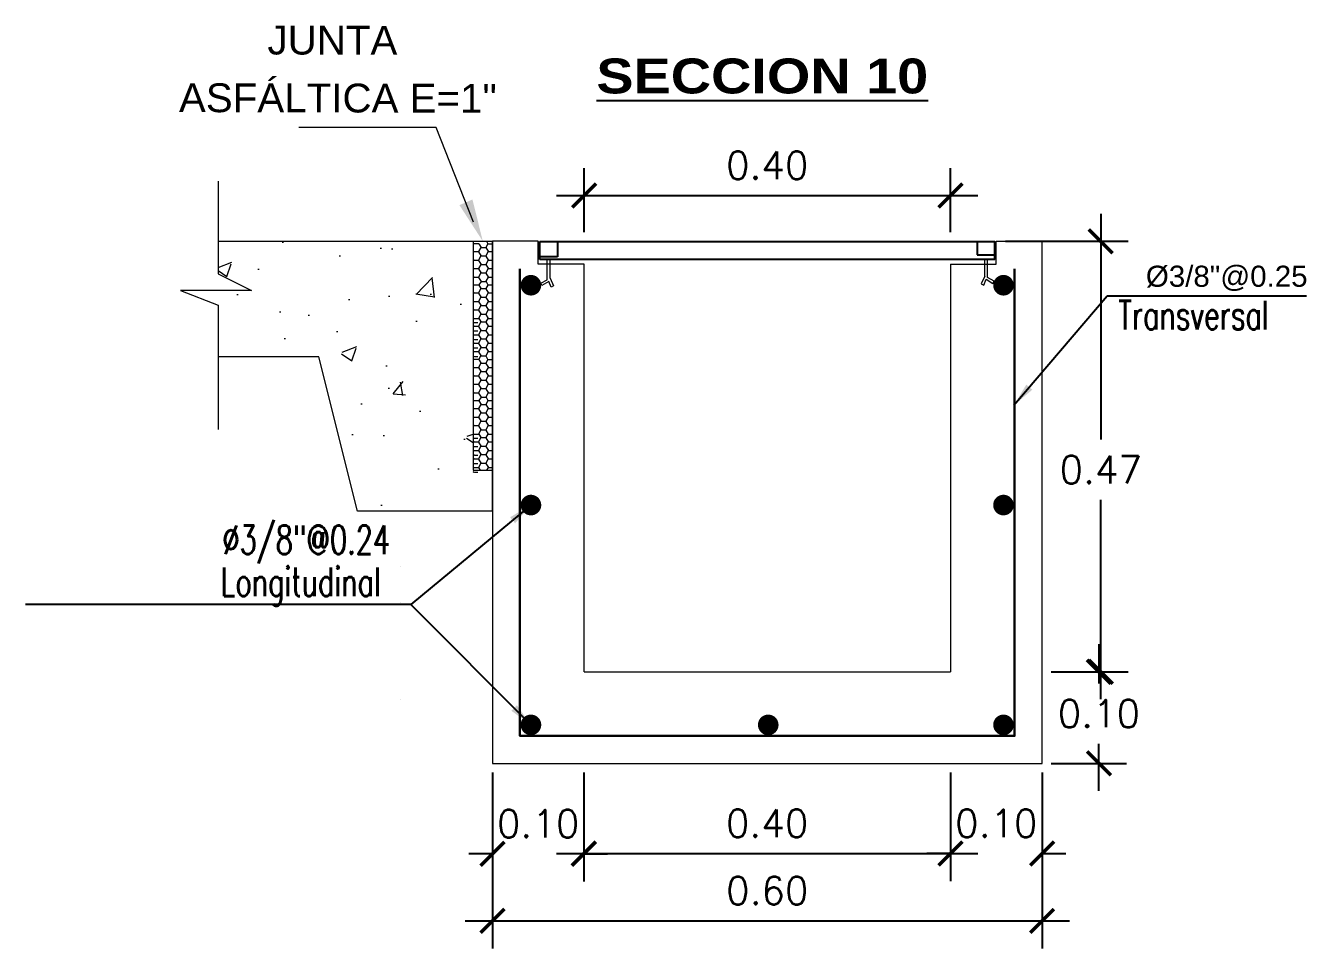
# Model space of a CAD drawing. Header units: millimetres. Extents: x 2085 to 2236, y 1365 to 1444.
# Drawn here: x 2227.864 to 2229.263, y 1439.284 to 1440.291 of the extents above; entities that cross this region are included whole.
import ezdxf

# ---------------------------------------------------------------- set-up
doc = ezdxf.new("R2010")
doc.units = ezdxf.units.MM
doc.linetypes.add('ACAD_ISO02W100', pattern=[15, 12, -3])
doc.linetypes.add('DASHED2', pattern=[0.375, 0.25, -0.125])
for name, color, linetype, lineweight in [('0.2', 32, 'ACAD_ISO02W100', 0), ('cotas', 1, 'Continuous', 15), ('linea fina 01', 189, 'Continuous', 0), ('PROYECCIONES-INT', 1, 'DASHED2', 5), ('TEXTO', 255, 'Continuous', 5)]:
    doc.layers.add(name, color=color, linetype=linetype, lineweight=lineweight)
for name, color, linetype in [('ELEVACION-02', 2, 'Continuous'), ('ELEVACION-03', 3, 'Continuous'), ('TEX', 3, 'Continuous')]:
    doc.layers.add(name, color=color, linetype=linetype)
doc.styles.add('COTAS', font='arial.ttf')
doc.styles.add('MtXpl_Arial_Black', font='')
doc.styles.add('ROMANS', font='romans.shx', dxfattribs={"width": 0.7})
doc.styles.add('ROMANS-DIM', font='romans.shx')
doc.styles.add('VANO', font='swissl.ttf', dxfattribs={"height": 0.2})
doc.styles.get('MtXpl_Arial_Black').set_extended_font_data('Arial Black')
doc.dimstyles.new('1-25V', dxfattribs={"dimscale": 0.2, "dimtxt": 0.18, "dimasz": 0.13, "dimexe": 0.18, "dimexo": 0.15, "dimgap": 0.1, "dimtad": 0, "dimtih": 1, "dimtoh": 1, "dimzin": 0, "dimdsep": 46, "dimtxsty": 'COTAS', "dimcen": 0.09, "dimadec": 0, "dimazin": 0, "dimtfac": 1, "dimtmove": 2, "dimatfit": 3, "dimfxl": 1, "dimtolj": 1, "dimtzin": 0, "dimarcsym": 0})
doc.dimstyles.new('20_METRIC  ARCHITECTURAL', dxfattribs={"dimscale": 0.2, "dimtxt": 0.03, "dimasz": 0.13, "dimexe": 0.15, "dimexo": 0.05, "dimgap": 0.09, "dimtad": 1, "dimtih": 1, "dimtoh": 1, "dimzin": 0, "dimdsep": 46, "dimtxsty": 'ROMANS-DIM', "dimblk": 'ARCHTICK', "dimcen": 2, "dimdle": 0.15, "dimclrd": 9, "dimclre": 9, "dimadec": 0, "dimazin": 0, "dimtfac": 1, "dimtix": 1, "dimtofl": 0, "dimtmove": 0, "dimatfit": 3, "dimfxl": 1, "dimfrac": 2, "dimtolj": 1, "dimtzin": 0, "dimarcsym": 0})

# ---------------------------------------------------------------- blocks, each defined once
blk = doc.blocks.new('_ArchTick')
at = {"color": 0, "linetype": 'ByBlock', "const_width": 0.15}
blk.add_lwpolyline([(-0.5, -0.5), (0.5, 0.5)], dxfattribs=at)
blk = doc.blocks.new('*D1058')
at = {"color": 9, "lineweight": -2, "transparency": 16777216}
for p, q in [((2228.374060858736, 1439.47600887603), (2228.374060858736, 1439.284036061083)), ((2228.974060858771, 1439.47600887603), (2228.974060858771, 1439.284036061083)), ((2228.344060858736, 1439.314036061083), (2229.004060858771, 1439.314036061083))]:
    blk.add_line(p, q, dxfattribs=at)
at = {"layer": 'Defpoints', "color": 0, "transparency": 16777216}
for p in [(2228.374060858736, 1439.486008876031, 5186.962977339907), (2228.974060858771, 1439.486008876031, 5186.962977339907), (2228.974060858771, 1439.314036061083)]:
    blk.add_point(p, dxfattribs=at)
at = {"color": 9, "lineweight": -2, "transparency": 16777216, "xscale": 0.026, "yscale": 0.026, "zscale": 0.026, "rotation": 180}
blk.add_blockref('_ArchTick', (2228.374060858736, 1439.314036061083), dxfattribs=at)
at = {"color": 9, "lineweight": -2, "transparency": 16777216, "xscale": 0.026, "yscale": 0.026, "zscale": 0.026}
blk.add_blockref('_ArchTick', (2228.974060858771, 1439.314036061083), dxfattribs=at)
at = {"color": 0, "lineweight": 0, "transparency": 16777216, "insert": (2228.674060858782, 1439.347036061083), "char_height": 0.03, "attachment_point": 5, "style": 'ROMANS-DIM'}
blk.add_mtext('\\A1;0.60', dxfattribs=at)
blk = doc.blocks.new('*D1059')
at = {"color": 9, "lineweight": -2, "transparency": 16777216}
for p, q in [((2229.038107777593, 1440.086008876329), (2229.038107777593, 1439.839685729912)), ((2228.934060722985, 1440.056008876329), (2229.068107777593, 1440.056008876329)), ((2229.038107777593, 1439.556008877521), (2229.038107777593, 1439.773685729912)), ((2228.984060858714, 1439.586008877521), (2229.068107777593, 1439.586008877521))]:
    blk.add_line(p, q, dxfattribs=at)
at = {"layer": 'Defpoints', "color": 0, "transparency": 16777216}
for p in [(2228.924060722985, 1440.056008876329, 5186.962977339907), (2228.974060858714, 1439.586008877521, 5186.962977339907), (2229.038107777593, 1439.586008877521)]:
    blk.add_point(p, dxfattribs=at)
at = {"color": 9, "lineweight": -2, "transparency": 16777216, "xscale": 0.026, "yscale": 0.026, "zscale": 0.026}
for p, rotation in [((2229.038107777593, 1440.056008876329), 90), ((2229.038107777593, 1439.586008877521), 270)]:
    blk.add_blockref('_ArchTick', p, dxfattribs=dict(at, rotation=rotation))
at = {"color": 0, "lineweight": 0, "transparency": 16777216, "insert": (2229.038107777593, 1439.806685729911), "char_height": 0.03, "attachment_point": 5, "style": 'ROMANS-DIM'}
blk.add_mtext('\\A1;0.47', dxfattribs=at)
blk = doc.blocks.new('*D1060')
at = {"color": 9, "lineweight": -2, "transparency": 16777216}
for p, q in [((2229.036117239968, 1439.616008877521), (2229.036117239968, 1439.573375859505)), ((2228.984060858714, 1439.586008877521), (2229.066117239968, 1439.586008877521)), ((2229.036117239968, 1439.456008876031), (2229.036117239968, 1439.507375859505)), ((2228.984060722915, 1439.486008876031), (2229.066117239968, 1439.486008876031))]:
    blk.add_line(p, q, dxfattribs=at)
at = {"layer": 'Defpoints', "color": 0, "transparency": 16777216}
for p in [(2228.974060858714, 1439.586008877521), (2228.974060722915, 1439.486008876031), (2229.036117239968, 1439.486008876031)]:
    blk.add_point(p, dxfattribs=at)
at = {"color": 9, "lineweight": -2, "transparency": 16777216, "xscale": 0.026, "yscale": 0.026, "zscale": 0.026}
for p, rotation in [((2229.036117239968, 1439.586008877521), 90), ((2229.036117239968, 1439.486008876031), 270)]:
    blk.add_blockref('_ArchTick', p, dxfattribs=dict(at, rotation=rotation))
at = {"color": 0, "lineweight": 0, "transparency": 16777216, "insert": (2229.036117239968, 1439.540375859504), "char_height": 0.03, "attachment_point": 5, "style": 'ROMANS-DIM'}
blk.add_mtext('\\A1;0.10', dxfattribs=at)
blk = doc.blocks.new('*D1061')
at = {"color": 9, "lineweight": -2, "transparency": 16777216}
for p, q in [((2228.374060858736, 1439.476008877893), (2228.374060858736, 1439.35715831845)), ((2228.473781238074, 1439.476008877893), (2228.473781238074, 1439.35715831845)), ((2228.374060858736, 1439.38715831845), (2228.348060858736, 1439.38715831845)), ((2228.473781238074, 1439.38715831845), (2228.499781238074, 1439.38715831845))]:
    blk.add_line(p, q, dxfattribs=at)
at = {"layer": 'Defpoints', "color": 0, "transparency": 16777216}
for p in [(2228.374060858736, 1439.486008877893, 5186.962977339907), (2228.473781238074, 1439.486008877893, 5186.962977339907), (2228.473781238074, 1439.38715831845)]:
    blk.add_point(p, dxfattribs=at)
at = {"color": 9, "lineweight": -2, "transparency": 16777216, "xscale": 0.026, "yscale": 0.026, "zscale": 0.026}
blk.add_blockref('_ArchTick', (2228.374060858736, 1439.38715831845), dxfattribs=at)
at = {"color": 9, "lineweight": -2, "transparency": 16777216, "xscale": 0.026, "yscale": 0.026, "zscale": 0.026, "rotation": 180}
blk.add_blockref('_ArchTick', (2228.473781238074, 1439.38715831845), dxfattribs=at)
at = {"color": 0, "lineweight": 0, "transparency": 16777216, "insert": (2228.423921048405, 1439.42015831845), "char_height": 0.03, "attachment_point": 5, "style": 'ROMANS-DIM'}
blk.add_mtext('\\A1;0.10', dxfattribs=at)
blk = doc.blocks.new('*D1062')
at = {"color": 9, "lineweight": -2, "transparency": 16777216}
for p, q in [((2228.473781238074, 1439.47600887603), (2228.473781238074, 1439.357579779168)), ((2228.874060858736, 1439.47600887603), (2228.874060858736, 1439.357579779168)), ((2228.443781238073, 1439.387579779168), (2228.904060858736, 1439.387579779168))]:
    blk.add_line(p, q, dxfattribs=at)
at = {"layer": 'Defpoints', "color": 0, "transparency": 16777216}
for p in [(2228.473781238074, 1439.486008876031, 10373.92595467981), (2228.874060858736, 1439.486008876031, 5186.962977339907), (2228.874060858736, 1439.387579779168)]:
    blk.add_point(p, dxfattribs=at)
at = {"color": 9, "lineweight": -2, "transparency": 16777216, "xscale": 0.026, "yscale": 0.026, "zscale": 0.026, "rotation": 180}
blk.add_blockref('_ArchTick', (2228.473781238074, 1439.387579779168), dxfattribs=at)
at = {"color": 9, "lineweight": -2, "transparency": 16777216, "xscale": 0.026, "yscale": 0.026, "zscale": 0.026}
blk.add_blockref('_ArchTick', (2228.874060858736, 1439.387579779168), dxfattribs=at)
at = {"color": 0, "lineweight": 0, "transparency": 16777216, "insert": (2228.673921048405, 1439.420579779168), "char_height": 0.03, "attachment_point": 5, "style": 'ROMANS-DIM'}
blk.add_mtext('\\A1;0.40', dxfattribs=at)
blk = doc.blocks.new('*D1063')
at = {"color": 9, "lineweight": -2, "transparency": 16777216}
for p, q in [((2228.874060858736, 1439.47600887603), (2228.874060858736, 1439.357579779168)), ((2228.974060858771, 1439.47600887603), (2228.974060858771, 1439.357579779168)), ((2228.874060858736, 1439.387579779168), (2228.848060858736, 1439.387579779168)), ((2228.974060858771, 1439.387579779168), (2229.000060858771, 1439.387579779168))]:
    blk.add_line(p, q, dxfattribs=at)
at = {"layer": 'Defpoints', "color": 0, "transparency": 16777216}
for p in [(2228.874060858736, 1439.486008876031, 5186.962977339906), (2228.974060858771, 1439.486008876031, 5186.962977339906), (2228.974060858771, 1439.387579779168)]:
    blk.add_point(p, dxfattribs=at)
at = {"color": 9, "lineweight": -2, "transparency": 16777216, "xscale": 0.026, "yscale": 0.026, "zscale": 0.026}
blk.add_blockref('_ArchTick', (2228.874060858736, 1439.387579779168), dxfattribs=at)
at = {"color": 9, "lineweight": -2, "transparency": 16777216, "xscale": 0.026, "yscale": 0.026, "zscale": 0.026, "rotation": 180}
blk.add_blockref('_ArchTick', (2228.974060858771, 1439.387579779168), dxfattribs=at)
at = {"color": 0, "lineweight": 0, "transparency": 16777216, "insert": (2228.924060858753, 1439.420579779168), "char_height": 0.03, "attachment_point": 5, "style": 'ROMANS-DIM'}
blk.add_mtext('\\A1;0.10', dxfattribs=at)
blk = doc.blocks.new('TEXTO 1')
at = {"layer": 'linea fina 01', "ltscale": 0.1}
for p, q in [((-0.0508167723950521, 0.1241394892707319), (-0.2010398150864177, 0.1241394892707319)), ((-0.0100357992129006, 0.0209258095888174), (-0.0508167723950521, 0.1241394892707319))]:
    blk.add_line(p, q, dxfattribs=at)
blk.add_solid([(-0.02553807579244, 0.0394717055042122), (0, 0), (-0.0113560050455419, 0.0456207189772329)], dxfattribs=at)
at = {"layer": '0.2', "color": 251, "true_color": 0x636466, "style": 'VANO', "oblique": 359.9999999999988}
for s, p in [('JUNTA', (-0.235123199257103, 0.2039847484927009, -5186.962977339907)), ('ASFÁLTICA E=1"', (-0.331776078852684, 0.1410587300779298, -5186.962977339907))]:
    blk.add_text(s, height=0.0314999999999926, rotation=359.8799999999986, dxfattribs=at).set_placement(p)
blk = doc.blocks.new('junta asfaltica')
at = {"lineweight": 0}
h = blk.add_hatch(dxfattribs=at)
h.set_pattern_fill('AR-CONC', scale=0.01, style=0)
h.set_pattern_definition([(50, (-0.1189008341857516, -0.0700673807971271), (0.1639662020964036, -0.0143451769850128), [0.017145, -0.188595]), (355, (-0.1189008341857516, -0.0700673807971271), (-0.0317190792824724, 0.1719511607151316), [0.013716, -0.150876525753]), (100.4514446999999, (-0.1052370278862327, -0.0712628090009275), (0.1322471223813179, 0.1576059767209756), [0.01457100792, -0.1602812201399999]), (46.1842, (-0.1189008341857516, -0.0243473808466206), (0.2439711368029169, -0.0378380951394544), [0.0257175, -0.2828925]), (96.6355576099999, (-0.0985699241846305, -0.0275005307792071), (0.2136637206463527, 0.2226835121379494), [0.021856520826, -0.240422047344]), (351.18415117, (-0.1189008341857516, -0.0243473808466206), (0.2136637206584793, 0.2226835121269794), [0.020573970363, -0.226313758728]), (21, (-0.0960408341843504, -0.0357773808761977), (0.1364529521422192, -0.0920386783683789), [0.017145, -0.188595]), (326, (-0.0960408341843504, -0.0357773808761977), (0.0556218255128824, 0.1657691695100873), [0.013716, -0.150876]), (71.45144499999999, (-0.0846697548481643, -0.0434472707099758), (0.1920747773508445, 0.0737304919973147), [0.01457100792, -0.16028094384]), (37.5, (-0.1189008341857516, -0.0700673807971271), (0.0027797429255326, 0.0760995349858378), [0, -0.1490472, 0, -0.153162, 0, -0.1514475]), (7.499999999999999, (-0.1189008341857516, -0.0700673807971271), (0.0601376962592752, 0.0901625173363076), [0, -0.0873252, 0, -0.1456182, 0, -0.0577215]), (327.5, (-0.1698786341848972, -0.0700673807971271), (0.1220315356501842, -0.0051558695934061), [0, -0.05715, 0, -0.178308, 0, -0.236601]), (317.5, (-0.1927386341862984, -0.0700673807971271), (0.1333162632474163, 0.0228838419299997), [0, -0.074295, 0, -0.1184148, 0, -0.168021])])
h.paths.add_polyline_path([(-0.0210516101701615, 2.68221356e-08), (-0.2996047820056447, 2.68221356e-08), (-0.2996047820056447, -0.0354425396023999), (-0.2629513452084211, -0.0536842927335783), (-0.3405718617955244, -0.0536842927335783), (-0.2996047820056447, -0.0698087543248676), (-0.2996047820056447, -0.1263088059424717), (-0.1894634049244814, -0.1263088059424717), (-0.1473604562202126, -0.2947206035255476), (-0.0210516101701615, -0.2947206075489248)])
h = blk.add_hatch(dxfattribs=at)
h.set_pattern_fill('HONEY', scale=0.0187124216457653, angle=180, style=0)
h.set_pattern_definition([(360, (-1344.435306308298, 712.0165321929755), (0.0080206117279161, -0.0046307012336861), [0.0053470744852774, -0.0106941489705549]), (240, (-1344.435306308298, 712.0165321929755), (-0.0080206107696662, -0.0046307028934237), [0.0053470744852774, -0.0106941489705549]), (300, (-1344.435306308298, 712.0165321929755), (9.5825e-10, -0.0092614041271098), [-0.0106941489705548, 0.0053470744852774])])
h.paths.add_polyline_path([(-0.0210514743416752, -0.0843195278941949), (-0.0210514743416752, -0.1264220193027086), (-0.0160414602769379, -0.1264220193027086), (-0.0160414602769379, -0.0843195278941949)])
h = blk.add_hatch(dxfattribs=at)
h.set_pattern_fill('HONEY', scale=0.0187124216457653, angle=180, style=0)
h.set_pattern_definition([(360, (-1344.435306308298, 711.8902233816681), (0.0080206117279161, -0.0046307012336861), [0.0053470744852774, -0.0106941489705549]), (240, (-1344.435306308298, 711.8902233816681), (-0.0080206107696662, -0.0046307028934237), [0.0053470744852774, -0.0106941489705549]), (300, (-1344.435306308298, 711.8902233816681), (9.5825e-10, -0.0092614041271098), [-0.0106941489705548, 0.0053470744852774])])
h.paths.add_polyline_path([(-0.0210514743416752, -0.2106283378600438), (-0.0210514743416752, -0.2527308292685575), (-0.0160414602769379, -0.2527308292685575), (-0.0160414602769379, -0.2106283378600438)])
at = {"color": 7, "linetype": 'ByBlock', "lineweight": 0}
for p, q in [((-0.2996047820056447, 0.0657418549060367), (-0.2996047820056447, -0.0354425369203)), ((-0.2996047820056447, -0.0354425369203), (-0.2629513452084211, -0.0536842887102012)), ((-0.2629513452084211, -0.0536842887102012), (-0.3405718617955244, -0.0536842887102012)), ((-0.3405718617955244, -0.0536842887102012), (-0.2996047820056447, -0.0698087529838176)), ((-0.2996047820056447, -0.0698087529838176), (-0.2996047820056447, -0.2053593622147218))]:
    blk.add_line(p, q, dxfattribs=at)
at = {"color": 7, "lineweight": 0}
for p, q in [((-0.2996047820056447, 2.81631856e-08), (-0.0210516101701615, 2.81631856e-08)), ((-0.0210514743416752, 0), (0, 0)), ((-0.0210514743416752, 0), (-0.0210514743416752, -0.25)), ((-0.0066348896848467, 0), (-0.0049328113927913, -0.0029480829834938)), ((-1.357866495e-07, -0.2947206048668249), (-1.357866495e-07, 0)), ((-0.0210515703142846, -0.010682698041137), (-0.0205355835823866, -0.0115764141082764)), ((-0.020682943747488, -0.0112982127070609), (-0.0210515702724479, -0.0119366937874475)), ((-0.0148197005551083, -0.0027724613248665), (-0.0210514743416752, -0.0027724613248665)), ((-0.0203683337476832, -0.0113096965849309), (-0.0150212592793651, -0.0113096965849309)), ((-0.0126623334804208, -0.0066675102709723), (-0.0153358707461848, -0.0112982113657836)), ((-0.0151885115028563, -0.0115764141082764), (-0.0125149742584654, -0.0162071165441375)), ((-0.0148361946316982, -0.0029252399504003), (-0.0125149739019435, -0.0069457130134651)), ((-0.0123477220349742, -0.0066789941488423), (-0.0070006475457376, -0.0066789941488423)), ((-0.0051546604418036, -0.0029252412914502), (-0.0073152590334757, -0.0066675075888725)), ((-0.0046417228782047, -0.0112982100247336), (-0.0073152601439688, -0.0159289124608222)), ((-0.0071679010893604, -0.0069457116721878), (-0.0044943638449695, -0.0115764141082764)), ((-0.0051235891251054, -0.0029047425091449), (2.09184e-11, -0.0029047425091449)), ((-0.0043271103013467, -0.0113096965849309), (-9.55119503e-08, -0.0113096965849309)), ((-0.0210515699372991, -0.0199441029130867), (-0.0205355831840279, -0.0208378162978988)), ((-0.0206829452140482, -0.0205596175790106), (-0.0210515706708066, -0.0211980946362473)), ((-0.0203683337476832, -0.0205710987745533), (-0.0150212592793651, -0.0205710987745533)), ((-0.0126623334804208, -0.0159289138018721), (-0.0153358707461848, -0.0205596148966834)), ((-0.012662334612287, -0.0251903173327719), (-0.0153358718775962, -0.0298210184275831)), ((-0.0151885091140685, -0.0208378176391761), (-0.0125149718487592, -0.0254685200750373)), ((-0.0123477220349742, -0.0159403976797421), (-0.0070006475457376, -0.0159403976797421)), ((-0.0123477220349742, -0.0252017985283146), (-0.0070006475457376, -0.0252017985283146)), ((-0.0046417231928899, -0.0205596135556334), (-0.0073152604372808, -0.0251903146504446)), ((-0.0071678994549984, -0.0162071192264648), (-0.004494362168316, -0.0208378189802261)), ((-0.0071678997692288, -0.0254685200750373), (-0.0044943625248379, -0.0300992225108985)), ((-0.0043271103013467, -0.0205710987745533), (-9.55119503e-08, -0.0205710987745533)), ((-0.0210515702724479, -0.0292055037616592), (-0.0205355819684883, -0.0300992225108985)), ((-0.0206829452140482, -0.0298210197686331), (-0.0210515703774945, -0.0304594981669197)), ((-0.0210515698745439, -0.038466907292559), (-0.0205355807952401, -0.0393606260417983)), ((-0.0206829463459144, -0.0390824232995328), (-0.0210515704193313, -0.0397208990157196)), ((-0.0203683337476832, -0.0298325009644032), (-0.0150212592793651, -0.0298325009644032)), ((-0.0203683337476832, -0.0390939018129757), (-0.0150212592793651, -0.0390939018129757)), ((-0.012662334905599, -0.0344517195223944), (-0.0153358721709083, -0.0390824219584829)), ((-0.0151885087157098, -0.0300992225108985), (-0.0125149714504005, -0.0347299236059371)), ((-0.0151885074797065, -0.0393606260417983), (-0.0125149702348608, -0.0439913284778868)), ((-0.0123477220349742, -0.0344632034002643), (-0.0070006475457376, -0.0344632034002643)), ((-0.0046417253929576, -0.0298210197686331), (-0.0073152626373485, -0.0344517222047216)), ((-0.0046417257703979, -0.0390824232995328), (-0.0073152630357072, -0.043713125735394)), ((-0.007167897380441, -0.034729924946987), (-0.004494360114677, -0.0393606260417983)), ((-0.0043271103013467, -0.0298325009644032), (-9.55537871e-08, -0.0298325009644032)), ((-0.0043271103013467, -0.0390939018129757), (-9.55537871e-08, -0.0390939018129757)), ((-0.0210515703142846, -0.0557221157848744), (-0.0205355839802906, -0.0566158291696866)), ((-0.0149139519339769, -0.0477837949990772), (-0.0206632865078973, -0.0477837949990772)), ((-0.0126623331034352, -0.0517069253326099), (-0.0153358703478261, -0.0563376264274211)), ((-0.0125149702348608, -0.0439913284778868), (-0.014899782829616, -0.0475884993372802)), ((-0.0148361946316982, -0.0479646563528604), (-0.0125149739019435, -0.0519851307569752)), ((-0.0123477220349742, -0.0437246042490642), (-0.0070006475457376, -0.0437246042490642)), ((-0.0123477220349742, -0.0517184105515298), (-0.0070006475457376, -0.0517184105515298)), ((-0.0051546604418036, -0.0479646590351877), (-0.0073152590334757, -0.0517069253326099)), ((-0.0071679007123748, -0.0519851307569752), (-0.0044943634466108, -0.0566158305107365)), ((-0.0069412944512806, -0.0439446634054548), (-0.0051814038679368, -0.0474320340156282)), ((-0.0052986274031355, -0.0476877263188271), (2.09184e-11, -0.0476877263188271)), ((-0.020682943747488, -0.056337630450571), (-0.0210515702724479, -0.056976108849085)), ((-0.0210515699372991, -0.0649835179744969), (-0.0205355831840279, -0.0658772340416363)), ((-0.0206829448370627, -0.0655990312993708), (-0.0210515706708066, -0.0662375083566076)), ((-0.0203683337476832, -0.056349112987391), (-0.0150212592793651, -0.056349112987391)), ((-0.0203683337476832, -0.0656105138361909), (-0.0150212592793651, -0.0656105138361909)), ((-0.0126623334804208, -0.0609683302043322), (-0.0153358707461848, -0.0655990312993708)), ((-0.0151885111258707, -0.0566158305107365), (-0.0125149738601067, -0.061246532946825)), ((-0.015188509491054, -0.0658772353826862), (-0.0125149722466631, -0.0705079364777248)), ((-0.0123477220349742, -0.0609798140824296), (-0.0070006475457376, -0.0609798140824296)), ((-0.0046417228782047, -0.0563376264274211), (-0.0073152601439688, -0.0609683275222324)), ((-0.0046417231928899, -0.0655990299580935), (-0.0073152604372808, -0.0702297310531321)), ((-0.0071678994549984, -0.061246534287875), (-0.004494362168316, -0.0658772367239635)), ((-0.0043271103013467, -0.056349112987391), (-9.55119503e-08, -0.056349112987391)), ((-0.0043271103013467, -0.0656105138361909), (-9.55119503e-08, -0.0656105138361909)), ((-0.0210515702724479, -0.0742449201643467), (-0.0205355819684883, -0.075138637572536)), ((-0.0206829452140482, -0.0748604361713206), (-0.0210515695812319, -0.0754989132285573)), ((-0.0210515698745439, -0.0835063236952465), (-0.0206477031460963, -0.0842058411240032)), ((-0.0203683337476832, -0.0748719160258133), (-0.0150212592793651, -0.0748719160258133)), ((-0.012662334612287, -0.0702297323941821), (-0.0153358718775962, -0.0748604348302706)), ((-0.012662334905599, -0.0794911372661318), (-0.0153358721709083, -0.0841218370198931)), ((-0.0151885087157098, -0.075138637572536), (-0.0125149714504005, -0.0797693400083972)), ((-0.0123477220349742, -0.0702412162720521), (-0.0070006475457376, -0.0702412162720521)), ((-0.0123477220349742, -0.0795026184619019), (-0.0070006475457376, -0.0795026184619019)), ((-0.0046417254766311, -0.0748604361713206), (-0.0073152627423951, -0.0794911386071817)), ((-0.0071678993713249, -0.0705079391598247), (-0.0044943621264792, -0.075138638913586)), ((-0.0071678977783449, -0.0797693413494471), (-0.0046064829057286, -0.0842058411240032)), ((-0.0043271103013467, -0.0748719160258133), (-9.55537871e-08, -0.0748719160258133)), ((-0.0210515696230687, -0.0920769859849315), (-0.0205355836869785, -0.092970700711021)), ((-0.0206829438311615, -0.0926924993098055), (-0.0210515699791358, -0.0933309790491421)), ((-0.0206829463459144, -0.084121839701993), (-0.0207314448966827, -0.0842058411240032)), ((-0.0203683337476832, -0.0841333195567131), (-0.0150212592793651, -0.0841333195567131)), ((-0.0203683337476832, -0.0927039805053482), (-0.0150212592793651, -0.0927039805053482)), ((-0.0126623335854674, -0.088061795532667), (-0.0153358708507767, -0.0926924979687556)), ((-0.0126623335431759, -0.0973232004046167), (-0.0153358707880216, -0.101953900158378)), ((-0.015188510140888, -0.092970700711021), (-0.0125149728751239, -0.0976014018058322)), ((-0.0148361947362901, -0.0843195265531449), (-0.0125149740069901, -0.0883399996162098)), ((-0.0123477220349742, -0.088073280751587), (-0.0070006475457376, -0.088073280751587)), ((-0.0123477220349742, -0.0973346829414368), (-0.0070006475457376, -0.0973346829414368)), ((-0.0051546604836403, -0.0843195278941949), (-0.0073152590753125, -0.0880617941916171)), ((-0.0046417224803008, -0.0926924966274783), (-0.0073152597456101, -0.0973231963812396)), ((-0.0071679011521155, -0.0883399982749325), (-0.0044943638868062, -0.0929706993699711)), ((-0.0071678995386719, -0.0976014044879321), (-0.0044943622733626, -0.1022321055829707)), ((-0.0043271103013467, -0.0841333195567131), (-9.55537871e-08, -0.0841333195567131)), ((-0.0043271103013467, -0.0927039805053482), (-9.55119503e-08, -0.0927039805053482)), ((-0.0210515699372991, -0.1013383868337314), (-0.0205355831840279, -0.1022321029006434)), ((-0.0206829453190949, -0.101953901499428), (-0.0210515707544801, -0.1025923812389919)), ((-0.0210515695812319, -0.1105997917054537), (-0.0205355820526165, -0.1114935077725931)), ((-0.0206829452772581, -0.1112153063713777), (-0.0210515700209726, -0.1118537820875645)), ((-0.0203683337476832, -0.101965384036248), (-0.0150212592793651, -0.101965384036248)), ((-0.0203683337476832, -0.1112267862260978), (-0.0150212592793651, -0.1112267862260978)), ((-0.0126623342348467, -0.1065846025942392), (-0.0153358714792376, -0.1112153050303277)), ((-0.015188509197742, -0.1022321055829707), (-0.0125149719533511, -0.1068628080188319)), ((-0.0151885087157098, -0.1114935077725931), (-0.0125149714504005, -0.1161242088676317)), ((-0.0123477220349742, -0.1065960851310592), (-0.0070006475457376, -0.1065960851310592)), ((-0.0046417235698755, -0.1019538988173281), (-0.0073152608356395, -0.1065846012531892)), ((-0.0046417250787272, -0.1112153063713777), (-0.0073152623649548, -0.115846006125139)), ((-0.0071678984072605, -0.1068628080188319), (-0.0044943611624149, -0.1114935091138705)), ((-0.0043271103013467, -0.101965384036248), (-9.55119503e-08, -0.101965384036248)), ((-0.0043271103013467, -0.1112267862260978), (-9.55537871e-08, -0.1112267862260978)), ((-0.0210515698745439, -0.1198611925542536), (-0.0205355807952401, -0.1207549126445428)), ((-0.0206829459475557, -0.1204767085612275), (-0.0210515700209726, -0.121115182936137)), ((-0.0203683337476832, -0.1204881884157203), (-0.0150212592793651, -0.1204881884157203)), ((-0.0126623353035029, -0.115846004784089), (-0.015335872569267, -0.1204767072199502)), ((-0.0151885076052167, -0.1207549126445428), (-0.0125149703189891, -0.1253856150806314)), ((-0.0129228676319144, -0.1255586645006588), (-0.0148348480788627, -0.1288070999084994)), ((-0.0123477220349742, -0.115857488661959), (-0.0070006475457376, -0.115857488661959)), ((-0.0123477220349742, -0.1251188908515814), (-0.0070006475457376, -0.1251188908515814)), ((-0.0073218910883952, -0.1251188908515814), (-0.0049328113927913, -0.1292568942903927)), ((-0.0046417261683018, -0.1204767085612275), (-0.0073152634336111, -0.1251074109970887)), ((-0.0071678974850329, -0.1161242115497316), (-0.0044943602197236, -0.1207549139855928)), ((-0.0043271103013467, -0.1204881884157203), (-9.55537871e-08, -0.1204881884157203)), ((-0.1894634049244814, -0.1263088032603719), (-0.2996047820056447, -0.1263088032603719)), ((-0.1473604562202126, -0.2947206021844977), (-0.1894634049244814, -0.1263088032603719)), ((-0.0210515703142846, -0.1369915093480358), (-0.0205355835823866, -0.1378852240741253)), ((-0.020682943747488, -0.1376070226729098), (-0.0210515702724479, -0.1382455037532964)), ((-0.0148197005551083, -0.1290812712907154), (-0.0210514743416752, -0.1290812712907154)), ((-0.0203683337476832, -0.1376185065507798), (-0.0150212592793651, -0.1376185065507798)), ((-0.0126623334804208, -0.1329763215778712), (-0.0153358707461848, -0.1376070213316325)), ((-0.0151885115028563, -0.1378852240741253), (-0.0125149742584654, -0.1425159265099865)), ((-0.0148361946316982, -0.1292340499162492), (-0.0125149739019435, -0.133254524320364)), ((-0.0123477220349742, -0.1329878041146912), (-0.0070006475457376, -0.1329878041146912)), ((-0.0051546604418036, -0.1292340525983491), (-0.0073152590334757, -0.1329763188957713)), ((-0.0046417228782047, -0.1376070199905826), (-0.0073152601439688, -0.1422377224266711)), ((-0.0071679010893604, -0.1332545229793141), (-0.0044943638449695, -0.1378852240741253)), ((-0.0051235891251054, -0.1292135524749938), (2.09184e-11, -0.1292135524749938)), ((-0.0043271103013467, -0.1376185065507798), (-9.55119503e-08, -0.1376185065507798)), ((-0.0210515699372991, -0.1462529128789356), (-0.0205355831840279, -0.1471466276050251)), ((-0.0206829452140482, -0.1468684275448595), (-0.0210515706708066, -0.1475069046020963)), ((-0.0203683337476832, -0.1468799073993523), (-0.0150212592793651, -0.1468799073993523)), ((-0.0126623334804208, -0.142237723767721), (-0.0153358707461848, -0.1468684262038096)), ((-0.012662334612287, -0.1514991259575709), (-0.0153358718775962, -0.156129828393432)), ((-0.0151885091140685, -0.147146628946075), (-0.0125149718487592, -0.1517773300408862)), ((-0.0123477220349742, -0.1422492089866409), (-0.0070006475457376, -0.1422492089866409)), ((-0.0123477220349742, -0.1515106098354408), (-0.0070006475457376, -0.1515106098354408)), ((-0.0046417231928899, -0.1468684248625323), (-0.0073152604372808, -0.1514991246162936)), ((-0.0071678994549984, -0.1425159291923137), (-0.004494362168316, -0.1471466302871249)), ((-0.0071678997692288, -0.1517773300408862), (-0.0044943625248379, -0.1564080324767474)), ((-0.0043271103013467, -0.1468799073993523), (-9.55119503e-08, -0.1468799073993523)), ((-0.0210515702724479, -0.1555143137275081), (-0.0205355819684883, -0.1564080324767474)), ((-0.0206829452140482, -0.156129829734482), (-0.0210515703774945, -0.156768309474046)), ((-0.0210515698745439, -0.1647757172584079), (-0.0205355807952401, -0.1656694360076472)), ((-0.0206829463459144, -0.1653912332653817), (-0.0210515704193313, -0.1660297089815685)), ((-0.0203683337476832, -0.1561413109302521), (-0.0150212592793651, -0.1561413109302521)), ((-0.0203683337476832, -0.1654027131198745), (-0.0150212592793651, -0.1654027131198745)), ((-0.012662334905599, -0.1607605308292932), (-0.0153358721709083, -0.1653912319243318)), ((-0.0151885087157098, -0.1564080324767474), (-0.0125149714504005, -0.1610387349128359)), ((-0.0151885074797065, -0.1656694360076472), (-0.0125149702348608, -0.1703001384437357)), ((-0.0123477220349742, -0.1607720133661132), (-0.0070006475457376, -0.1607720133661132)), ((-0.0046417253929576, -0.156129829734482), (-0.0073152626373485, -0.1607605321705705)), ((-0.0046417257703979, -0.1653912332653817), (-0.0073152630357072, -0.1700219357012429)), ((-0.007167897380441, -0.1610387362538859), (-0.004494360114677, -0.1656694360076472)), ((-0.0043271103013467, -0.1561413109302521), (-9.55537871e-08, -0.1561413109302521)), ((-0.0043271103013467, -0.1654027131198745), (-9.55537871e-08, -0.1654027131198745)), ((-0.0149139519339769, -0.1740926049649261), (-0.0206632865078973, -0.1740926049649261)), ((-0.0126623331034352, -0.1780157352984588), (-0.0153358703478261, -0.18264643773432)), ((-0.0125149702348608, -0.1703001384437357), (-0.014899782829616, -0.1738973093031291)), ((-0.0148361946316982, -0.1742734676599866), (-0.0125149739019435, -0.1782939407228241)), ((-0.0123477220349742, -0.1700334142149131), (-0.0070006475457376, -0.1700334142149131)), ((-0.0123477220349742, -0.1780272218584287), (-0.0070006475457376, -0.1780272218584287)), ((-0.0051546604418036, -0.1742734690010366), (-0.0073152590334757, -0.1780157352984588)), ((-0.0071679007123748, -0.1782939407228241), (-0.0044943634466108, -0.1829246418178627)), ((-0.0069412944512806, -0.1702534747123536), (-0.0051814038679368, -0.1737408453225271)), ((-0.0052986274031355, -0.173996536284676), (2.09184e-11, -0.173996536284676)), ((-0.0210515703142846, -0.1820309257507233), (-0.0205355839802906, -0.1829246404765854)), ((-0.020682943747488, -0.1826464404164198), (-0.0210515702724479, -0.1832849188149339)), ((-0.0210515699372991, -0.1912923279403458), (-0.0205355831840279, -0.1921860440074852)), ((-0.0206829448370627, -0.1919078412652197), (-0.0210515706708066, -0.1925463196635064)), ((-0.0203683337476832, -0.1826579229532399), (-0.0150212592793651, -0.1826579229532399)), ((-0.0203683337476832, -0.1919193238020398), (-0.0150212592793651, -0.1919193238020398)), ((-0.0126623334804208, -0.1872771388291312), (-0.0153358707461848, -0.1919078412652197)), ((-0.0151885111258707, -0.1829246418178627), (-0.0125149738601067, -0.1875553429126739)), ((-0.015188509491054, -0.1921860453485351), (-0.0125149722466631, -0.1968167477846236)), ((-0.0123477220349742, -0.1872886240482785), (-0.0070006475457376, -0.1872886240482785)), ((-0.0046417228782047, -0.18264643773432), (-0.0073152601439688, -0.1872771374880813)), ((-0.0046417231928899, -0.1919078399239424), (-0.0073152604372808, -0.196538542360031)), ((-0.0071678994549984, -0.1875553442537239), (-0.004494362168316, -0.1921860466898124)), ((-0.0043271103013467, -0.1826579229532399), (-9.55119503e-08, -0.1826579229532399)), ((-0.0043271103013467, -0.1919193238020398), (-9.55119503e-08, -0.1919193238020398)), ((-0.0210515702724479, -0.2005537301301956), (-0.0205355819684883, -0.2014474475383849)), ((-0.0206829452140482, -0.2011692461371695), (-0.0210515695812319, -0.2018077231944062)), ((-0.0203683337476832, -0.2011807273327122), (-0.0150212592793651, -0.2011807273327122)), ((-0.012662334612287, -0.1965385437010809), (-0.0153358718775962, -0.2011692447961195)), ((-0.012662334905599, -0.2057999458909308), (-0.0153358721709083, -0.2104306483267919)), ((-0.0151885087157098, -0.2014474475383849), (-0.0125149714504005, -0.2060781499742461)), ((-0.0123477220349742, -0.196550026237901), (-0.0070006475457376, -0.196550026237901)), ((-0.0123477220349742, -0.2058114284277508), (-0.0070006475457376, -0.2058114284277508)), ((-0.0046417254766311, -0.2011692461371695), (-0.0073152627423951, -0.2057999485730306)), ((-0.0071678993713249, -0.1968167491256736), (-0.0044943621264792, -0.2014474488794349)), ((-0.0071678977783449, -0.206078151315296), (-0.0046064829057286, -0.2105146510898521)), ((-0.0043271103013467, -0.2011807273327122), (-9.55537871e-08, -0.2011807273327122)), ((-0.0210515698745439, -0.2098151336610954), (-0.0206477031460963, -0.2105146510898521)), ((-0.0210515696230687, -0.2183857959507804), (-0.0205355836869785, -0.2192795106768699)), ((-0.0206829438311615, -0.2190013092756544), (-0.0210515699791358, -0.219639789014991)), ((-0.0206829463459144, -0.2104306496678419), (-0.0207314448966827, -0.2105146510898521)), ((-0.0203683337476832, -0.210442129522562), (-0.0150212592793651, -0.210442129522562)), ((-0.0203683337476832, -0.2190127918124745), (-0.0150212592793651, -0.2190127918124745)), ((-0.0126623335854674, -0.2143706054985159), (-0.0153358708507767, -0.2190013079346045)), ((-0.0126623335431759, -0.2236320090294157), (-0.0153358707880216, -0.2282627101242269)), ((-0.015188510140888, -0.2192795106768699), (-0.0125149728751239, -0.2239102131127311)), ((-0.0148361947362901, -0.2106283365189938), (-0.0125149740069901, -0.2146488095820587)), ((-0.0123477220349742, -0.2143820907174359), (-0.0070006475457376, -0.2143820907174359)), ((-0.0123477220349742, -0.2236434929072857), (-0.0070006475457376, -0.2236434929072857)), ((-0.0051546604836403, -0.2106283378600438), (-0.0073152590753125, -0.214370604157466)), ((-0.0046417224803008, -0.2190013065933272), (-0.0073152597456101, -0.2236320076883658)), ((-0.0071679011521155, -0.2146488068997314), (-0.0044943638868062, -0.21927950933582)), ((-0.0043271103013467, -0.210442129522562), (-9.55537871e-08, -0.210442129522562)), ((-0.0043271103013467, -0.2190127918124745), (-9.55119503e-08, -0.2190127918124745)), ((-0.0210515699372991, -0.2276471981406303), (-0.0205355831840279, -0.2285409128664924)), ((-0.0206829453190949, -0.2282627128063268), (-0.0210515707544801, -0.2289011898635636)), ((-0.0210515695812319, -0.2369086016713027), (-0.0205355820526165, -0.2378023177384421)), ((-0.0206829452772581, -0.2375241163372266), (-0.0210515700209726, -0.2381625920534134)), ((-0.0203683337476832, -0.2282741940020969), (-0.0150212592793651, -0.2282741940020969)), ((-0.0203683337476832, -0.2375355961919467), (-0.0150212592793651, -0.2375355961919467)), ((-0.0126623342348467, -0.2328934125600881), (-0.0153358714792376, -0.2375241149961766)), ((-0.015188509197742, -0.2285409168898695), (-0.0125149719533511, -0.2331716179846808)), ((-0.0123477220349742, -0.2329048964381855), (-0.0070006475457376, -0.2329048964381855)), ((-0.0046417235698755, -0.228262708783177), (-0.0073152608356395, -0.2328934112190382)), ((-0.0046417250787272, -0.2375241163372266), (-0.0073152623649548, -0.2421548174320378)), ((-0.0071678995386719, -0.223910214453781), (-0.0044943622733626, -0.2285409168898695)), ((-0.0071678984072605, -0.2331716179846808), (-0.0044943611624149, -0.2378023190797194)), ((-0.0043271103013467, -0.2282741940020969), (-9.55119503e-08, -0.2282741940020969)), ((-0.0043271103013467, -0.2375355961919467), (-9.55537871e-08, -0.2375355961919467)), ((-0.0210515698745439, -0.2461700025201026), (-0.0205355807952401, -0.2470637226103918)), ((-0.0206829459475557, -0.2467855185270764), (-0.0210515700209726, -0.2474239942430358)), ((-0.0210514743416752, -0.25), (-1.357866495e-07, -0.25)), ((-0.0203683337476832, -0.2467969983815692), (-0.0150212592793651, -0.2467969983815692)), ((-0.0126623353035029, -0.2421548147499379), (-0.015335872569267, -0.2467855171857991)), ((-0.0151885087157098, -0.2378023177384421), (-0.0125149714504005, -0.2424330188334807)), ((-0.0151885076052167, -0.2470637226103918), (-0.0134932470714375, -0.25)), ((-0.0123477220349742, -0.2421662986278079), (-0.0070006475457376, -0.2421662986278079)), ((-0.0071678974850329, -0.2424330228566305), (-0.0044943602197236, -0.2470637239514417)), ((-0.0046417261683018, -0.2467855185270764), (-0.0064976078897416, -0.25)), ((-0.0043271103013467, -0.2467969983815692), (-9.55537871e-08, -0.2467969983815692)), ((-1.357866495e-07, -0.2947206048668249), (-0.1473604562202126, -0.2947206021844977))]:
    blk.add_line(p, q, dxfattribs=at)
blk.add_blockref('TEXTO 1', (-0.0105257371706102, 0), dxfattribs=at)
blk = doc.blocks.new('*U741')
at = {"color": 5, "const_width": 0.01125}
blk.add_lwpolyline([(-0.0056249999999984, 0, 1), (0.0056249999999984, 0, 1)], format="xyb", close=True, dxfattribs=at)
blk = doc.blocks.new('*U740')
at = {"layer": 'cotas', "color": 0, "linetype": 'ByBlock', "lineweight": -2}
blk.add_blockref('*U741', (0, 0), dxfattribs=at)
at = {"layer": 'cotas', "color": 0, "linetype": 'ByBlock', "lineweight": -2, "transparency": 16777216}
for p in [(0.24, 0), (0.48, 0)]:
    blk.add_blockref('*U741', p, dxfattribs=at)
blk = doc.blocks.new('*U737')
at = {"color": 5, "const_width": 0.01125}
blk.add_lwpolyline([(-0.0056249999999984, 0, 1), (0.0056249999999984, 0, 1)], format="xyb", close=True, dxfattribs=at)
blk = doc.blocks.new('*U742')
at = {"layer": 'cotas', "color": 0, "linetype": 'ByBlock', "lineweight": -2}
blk.add_blockref('*U737', (0, 0), dxfattribs=at)
at = {"layer": 'cotas', "color": 0, "linetype": 'ByBlock', "lineweight": -2, "transparency": 16777216}
for p in [(0.24, 0), (0.48, 0)]:
    blk.add_blockref('*U737', p, dxfattribs=at)
blk = doc.blocks.new('*U739')
at = {"color": 5, "const_width": 0.01125}
blk.add_lwpolyline([(-0.0056249999999984, 0, 1), (0.0056249999999984, 0, 1)], format="xyb", close=True, dxfattribs=at)
blk = doc.blocks.new('*U738')
at = {"layer": 'cotas', "color": 0, "linetype": 'ByBlock', "lineweight": -2}
blk.add_blockref('*U739', (0, 0), dxfattribs=at)
blk = doc.blocks.new('*D1064')
at = {"color": 9, "lineweight": -2, "transparency": 16777216}
for p, q in [((2228.474060722973, 1440.065897862678), (2228.474060722973, 1440.135953658958)), ((2228.874060587081, 1440.065897860815), (2228.874060587081, 1440.135953658958)), ((2228.444060722972, 1440.105953658958), (2228.904060587081, 1440.105953658958))]:
    blk.add_line(p, q, dxfattribs=at)
at = {"layer": 'Defpoints', "color": 0, "transparency": 16777216}
for p in [(2228.874060587081, 1440.105953658958), (2228.474060722973, 1440.055897862678), (2228.874060587081, 1440.055897860815)]:
    blk.add_point(p, dxfattribs=at)
at = {"color": 9, "lineweight": -2, "transparency": 16777216, "xscale": 0.026, "yscale": 0.026, "zscale": 0.026, "rotation": 180}
blk.add_blockref('_ArchTick', (2228.474060722973, 1440.105953658958), dxfattribs=at)
at = {"color": 9, "lineweight": -2, "transparency": 16777216, "xscale": 0.026, "yscale": 0.026, "zscale": 0.026}
blk.add_blockref('_ArchTick', (2228.874060587081, 1440.105953658958), dxfattribs=at)
at = {"color": 0, "lineweight": 0, "transparency": 16777216, "insert": (2228.674060655027, 1440.138953658958), "char_height": 0.03, "attachment_point": 5, "style": 'ROMANS-DIM'}
blk.add_mtext('\\A1;0.40', dxfattribs=at)
blk = doc.blocks.new('rejilla de metal')
at = {"layer": 'ELEVACION-02', "color": 1}
for p, q in [((-0.2483340054168366, 0), (-0.2483340054168366, 0.0199046693742275)), ((0.2483340053586289, 0.0053772088140249), (0.2483340053586289, 0.0199046693742275))]:
    blk.add_line(p, q, dxfattribs=at)
at = {"layer": 'ELEVACION-03', "color": 1}
for p, q in [((-0.2483340054168366, 0.0199046693742275), (0.2483340053586289, 0.0199046675115824)), ((-0.2289253172348253, 0.0199046693742275), (-0.2289253172348253, 0.0031007956713438)), ((0.2289253170602024, 0.0199046693742275), (0.2289253170602024, 0.0053772088140249)), ((-0.2289253172348253, 0.0031007956713438), (-0.2483340054168366, 0.0031007956713438)), ((0.2483340054168366, 0), (-0.2483340054168366, 0)), ((0.2289253170602024, 0.0053772088140249), (0.2483340052422136, 0.0053772088140249)), ((0.2483340054168366, 0), (0.2483340054168366, 0.0053772088140249))]:
    blk.add_line(p, q, dxfattribs=at)
at = {"layer": 'PROYECCIONES-INT', "ltscale": 0.3}
for p, q in [((-0.2402679325896315, -0.0218845326453447), (-0.2402679325896315, 0)), ((-0.2402679325896315, -0.0218845326453447), (-0.2402679325896315, 0)), ((-0.2371671129949391, -0.0203853230923414), (-0.2371671129949391, 0)), ((-0.2371671129949391, -0.0203853230923414), (-0.2371671129949391, 0)), ((0.2373829224379733, -0.0181089099496603), (0.2373829224379733, 0)), ((0.2373829224379733, -0.0181089099496603), (0.2373829224379733, 0)), ((0.2404837419162504, -0.0196081195026636), (0.2404837419162504, 0))]:
    blk.add_line(p, q, dxfattribs=at)
at = {"layer": 'PROYECCIONES-INT'}
for p, q in [((-0.2472569122328423, -0.0256648454815149), (-0.2402679325896315, -0.0218845326453447)), ((-0.2472569122328423, -0.0256648454815149), (-0.2402679325896315, -0.0218845326453447)), ((-0.2461303246673196, -0.0282514002174139), (-0.2472569122328423, -0.0256648454815149)), ((-0.2461303246673196, -0.0282514002174139), (-0.2472569122328423, -0.0256648454815149)), ((-0.2386417706729844, -0.0237415432929993), (-0.2461303246673196, -0.0282514002174139)), ((-0.2386417706729844, -0.0237415432929993), (-0.2461303246673196, -0.0282514002174139)), ((-0.2359909634687938, -0.0301083792001009), (-0.2386417706729844, -0.0237415432929993)), ((-0.2359909634687938, -0.0301083792001009), (-0.2386417706729844, -0.0237415432929993)), ((-0.2371671129949391, -0.0203853230923414), (-0.2334064100286923, -0.0286493189632893)), ((0.2373829224379733, -0.0181089099496603), (0.2336222193553112, -0.0263729058206082)), ((0.2336222193553112, -0.0263729058206082), (0.236206772911828, -0.0278319660574198)), ((0.236206772911828, -0.0278319660574198), (0.2388575799996033, -0.0214651320129633)), ((0.2388575799996033, -0.0214651320129633), (0.2463461341103539, -0.0259749870747328)), ((0.2474727215594612, -0.0233884323388338), (0.2404837419162504, -0.0196081195026636)), ((0.2474727215594612, -0.0233884323388338), (0.2404837419162504, -0.0196081195026636)), ((0.2463461341103539, -0.0259749870747328), (0.2474727215594612, -0.0233884323388338)), ((0.2463461341103539, -0.0259749870747328), (0.2474727215594612, -0.0233884323388338)), ((-0.2334064100286923, -0.0286493189632893), (-0.2359909634687938, -0.0301083792001009)), ((-0.2334064100286923, -0.0286493189632893), (-0.2359909634687938, -0.0301083792001009))]:
    blk.add_line(p, q, dxfattribs=at)

msp = doc.modelspace()

# ---------------------------------------------------------------- linework, layer by layer
at = {"color": 5, "lineweight": 0}
for p, q in [((2228.424060587069, 1440.056008872603), (2228.374060587081, 1440.056008872603)), ((2228.374060858736, 1440.056008876329), (2228.374060858736, 1439.486008876031)), ((2228.424060587069, 1440.030953659703), (2228.424060587069, 1440.056008872603)), ((2228.924060722926, 1440.030953659703), (2228.924060722926, 1440.056008872603)), ((2228.924060722926, 1440.056008872603), (2228.974060722914, 1440.056008872603)), ((2228.974060858713, 1439.486008876031), (2228.974060858713, 1440.056008876329)), ((2228.474060722973, 1440.030953659703), (2228.424060587069, 1440.030953659703)), ((2228.474060722973, 1439.586008873795), (2228.474060722973, 1440.030953659703)), ((2228.874060722938, 1440.030953659703), (2228.874060722938, 1439.586008875658)), ((2228.874060722879, 1440.030953659703), (2228.924060722926, 1440.030953659703)), ((2228.47406072303, 1439.586008875658), (2228.874060722996, 1439.586008873795)), ((2228.374060858736, 1439.486008876031), (2228.974060858713, 1439.486008876031))]:
    msp.add_line(p, q, dxfattribs=at)
at = {"lineweight": 0}
for p, q in [((2228.274060858701, 1439.700486511951), (2228.274060994499, 1439.700486511951)), ((2228.274060994499, 1439.661288279136), (2228.274060858701, 1439.661288279136))]:
    msp.add_line(p, q, dxfattribs=at)
at = {"color": 172, "lineweight": 0}
msp.add_line((2228.274060858701, 1439.556008876328), (2228.274060858701, 1439.556008876328), dxfattribs=at)
msp.add_line((2228.274060858701, 1439.556008876328), (2228.274060858701, 1439.556008876328), dxfattribs=at)
at = {"color": 6, "lineweight": 30, "flags": 128}
msp.add_lwpolyline([(2228.404060722907, 1440.026008871411), (2228.404060722965, 1439.51600887536), (2228.944060722886, 1439.516008877222), (2228.944060722886, 1440.026008871411)], dxfattribs=at)
at = {"layer": 'PROYECCIONES-INT'}
msp.add_line((2228.934224566499, 1440.009599604671), (2228.936809120056, 1440.008140544434), dxfattribs=at)

# ---------------------------------------------------------------- block references
at = {"color": 84, "lineweight": 0}
msp.add_blockref('junta asfaltica', (2228.374060858736, 1440.056008876329), dxfattribs=at)
at = {"color": 5, "lineweight": 0}
msp.add_blockref('rejilla de metal', (2228.674099861059, 1440.035993193303), dxfattribs=at)
at = {"layer": 'cotas', "rotation": 89.99999999999999}
for name, p in [('*U740', (2228.416032767793, 1439.528039182564)), ('*U742', (2228.93191825569, 1439.528039182564)), ('*U738', (2228.675087350767, 1439.52802339292))]:
    msp.add_blockref(name, p, dxfattribs=at)

# ---------------------------------------------------------------- texts
at = {"layer": 'cotas', "insert": (2229.263874586726, 1440.015540725578), "char_height": 0.02304, "attachment_point": 6, "style": 'COTAS'}
msp.add_mtext('Ø3/8"@0.25', dxfattribs=at)
at = {"layer": 'TEX', "color": 7, "linetype": 'Continuous', "lineweight": 5, "char_height": 0.0313, "style": 'ROMANS'}
for s, insert, attachment_point in [('Transversal', (2229.057113906889, 1439.991102444967), 1), ('Ø3/8"@0.24', (2228.26230225799, 1439.725030497675), 6), ('Longitudinal', (2228.077487313884, 1439.699909699176), 1)]:
    msp.add_mtext(s, dxfattribs=dict(at, insert=insert, attachment_point=attachment_point))
at = {"layer": 'TEXTO', "color": 18, "lineweight": -3, "true_color": 0x000000, "style": 'MtXpl_Arial_Black'}
msp.add_text('%%USECCION 10', height=0.0381047372466604, dxfattribs=at).set_placement((2228.487430930425, 1440.217449600836))

# ---------------------------------------------------------------- dimensions: what is measured, and where the dimension line sits
at = {"lineweight": 0}
for base, p1, p2, picture, middle in [((2228.874060587081, 1440.105953658958), (2228.474060722973, 1440.055897862678), (2228.874060587081, 1440.055897860815), '*D1064', (2228.674060655027, 1440.138953658958)), ((2228.473781238074, 1439.38715831845, -5186.962977339904), (2228.374060858736, 1439.486008877893), (2228.473781238074, 1439.486008877893), '*D1061', (2228.423921048405, 1439.42015831845, -5186.962977339904)), ((2228.974060858771, 1439.387579779168, -5186.962977339902), (2228.874060858736, 1439.486008876031), (2228.974060858771, 1439.486008876031), '*D1063', (2228.924060858753, 1439.420579779168, -5186.962977339902))]:
    dim = msp.add_linear_dim(base=base, p1=p1, p2=p2, dimstyle='20_METRIC  ARCHITECTURAL', override={"dimtxt": 0.15}, dxfattribs=at)
    dim.commit()
    dim.dimension.update_dxf_attribs({"geometry": picture, "text_midpoint": middle})
for base, p1, p2, picture, middle in [((2229.038107777593, 1439.586008877521, -5186.962977339902), (2228.924060722984, 1440.056008876329), (2228.974060858713, 1439.586008877521), '*D1059', (2229.038107777593, 1439.806685729911, -5186.962977339902)), ((2229.036117239968, 1439.486008876031), (2228.974060858713, 1439.586008877521), (2228.974060722914, 1439.486008876031), '*D1060', (2229.036117239968, 1439.540375859504))]:
    dim = msp.add_linear_dim(base=base, p1=p1, p2=p2, angle=90, dimstyle='20_METRIC  ARCHITECTURAL', override={"dimtxt": 0.15}, dxfattribs=at)
    dim.commit()
    dim.dimension.update_dxf_attribs({"geometry": picture, "text_midpoint": middle, "dimtype": 160})
for base, p1, p2, picture, middle in [((2228.974060858771, 1439.314036061083, -5186.962977339904), (2228.374060858736, 1439.486008876031), (2228.974060858771, 1439.486008876031), '*D1058', (2228.674060858782, 1439.314036061083, -5186.962977339904)), ((2228.874060858736, 1439.387579779168, -5186.962977339904), (2228.473781238074, 1439.486008876031, 5186.96297733991), (2228.874060858736, 1439.486008876031), '*D1062', (2228.673921048405, 1439.387579779168, -5186.962977339904))]:
    dim = msp.add_linear_dim(base=base, p1=p1, p2=p2, dimstyle='20_METRIC  ARCHITECTURAL', override={"dimtxt": 0.15}, dxfattribs=at)
    dim.commit()
    dim.dimension.update_dxf_attribs({"geometry": picture, "text_midpoint": middle, "dimtype": 160})

# ---------------------------------------------------------------- leaders
at = {"layer": 'cotas'}
msp.add_leader([(2228.943236003161, 1439.876939517473), (2229.045251179541, 1439.996544525986), (2229.262592430863, 1439.996544525986)], dimstyle='1-25V', override={"dimgap": 0.1, "dimtad": 0}, dxfattribs=at)
for points in [[(2228.416032767793, 1439.768039182787), (2228.284934387073, 1439.659407583092), (2227.864376410082, 1439.659407583092)], [(2228.416032767793, 1439.528039182564), (2228.284934387073, 1439.659407583092)]]:
    msp.add_leader(points, dimstyle='1-25V', dxfattribs=at)

doc.saveas('drawing.dxf')
